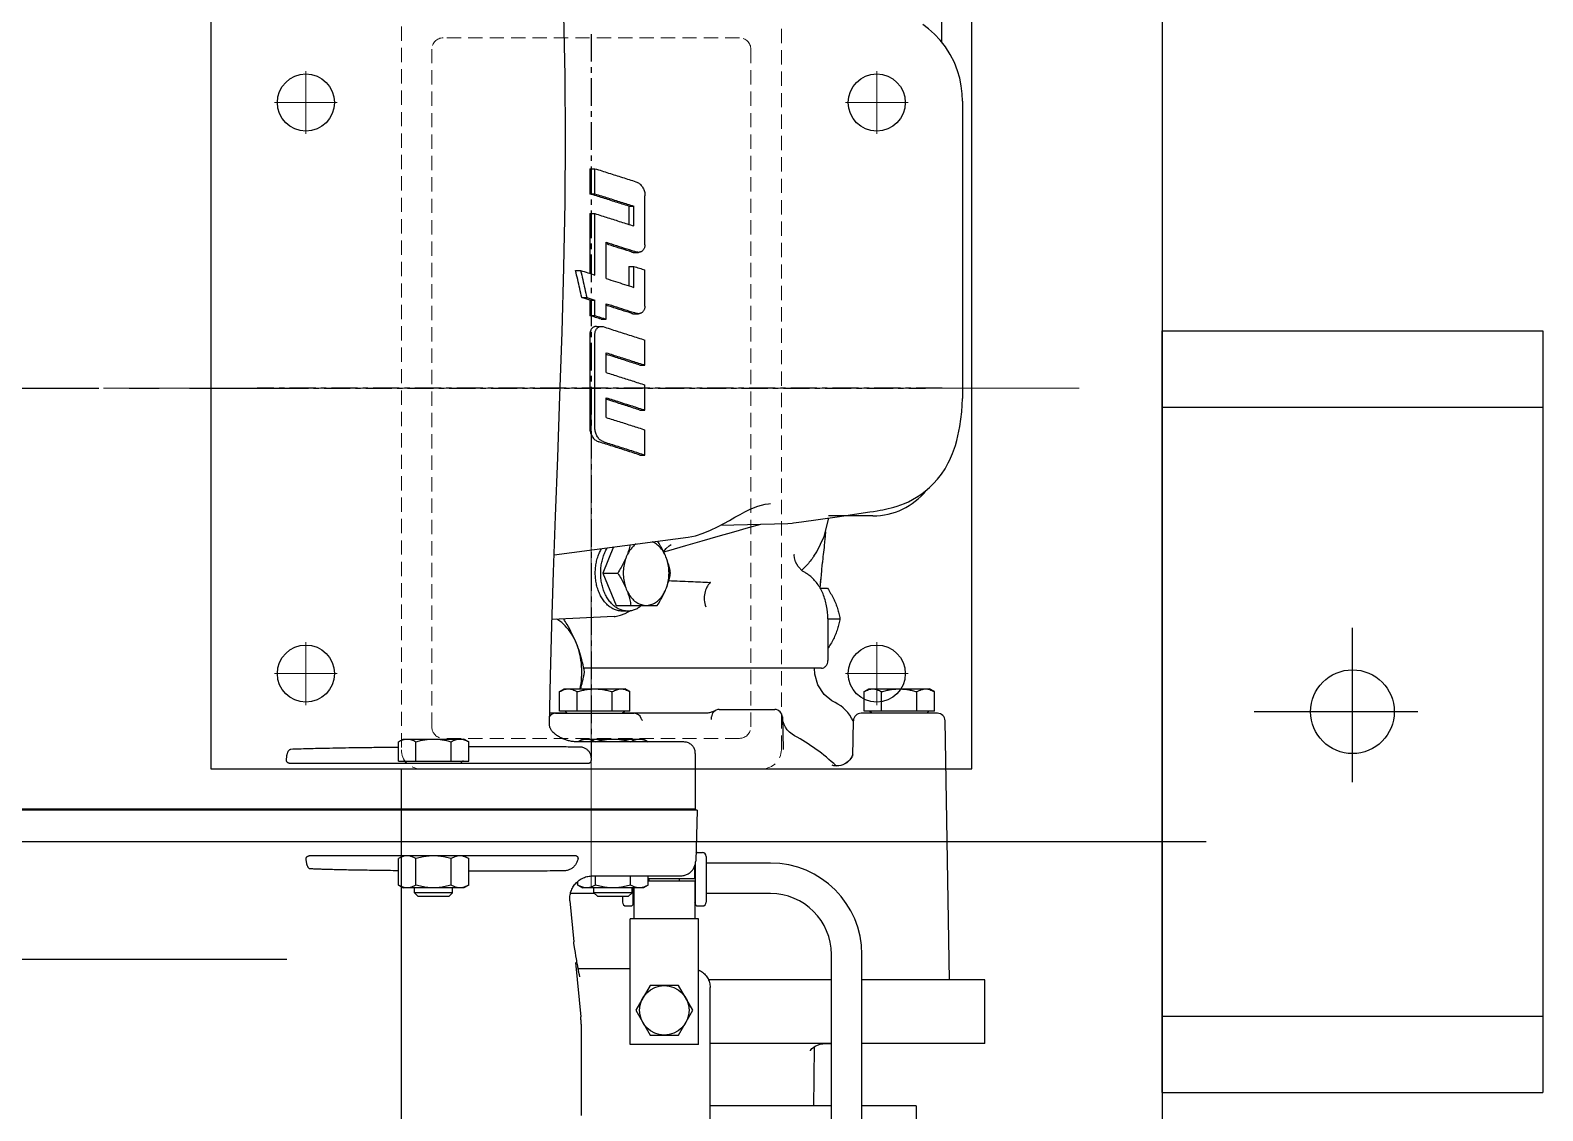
# Model space of a CAD drawing. Header units: millimetres. Extents: x 156850 to 204135, y 56350 to 74150.
# Drawn here: x 175252.6 to 175650, y 60192.3 to 60476.1 of the extents above; entities that cross this region are included whole.
import ezdxf

# ---------------------------------------------------------------- set-up
doc = ezdxf.new("R2010")
doc.units = ezdxf.units.MM
doc.header["$LTSCALE"] = 150
doc.linetypes.add('X-2F-PLAN$0$CENTER', pattern=[2, 1.25, -0.25, 0.25, -0.25])
doc.linetypes.add('X-2F-PLAN$0$DASHED2', pattern=[0.375, 0.25, -0.125])
doc.layers.add('-----33 Equipment', color=5, linetype='Continuous')

# ---------------------------------------------------------------- blocks, each defined once
blk = doc.blocks.new('X-2F-PLAN$0$A$C73FA2420')
at = {"color": 0}
blk.add_line((508.73, 1599.81), (508.73, 76.75), dxfattribs=at)
at = {"color": 0, "linetype": 'Continuous'}
for p, q in [((516.93, 210.5), (516.93, 431.4)), ((517.23, 210.95), (517.23, 430.95)), ((529.99, 318.37), (530.03, 318.37)), ((529.23, 238.93), (529.23, 317.51)), ((504.93, 242.3), (504.93, 312.43)), ((497.25, 288.98), (496.53, 287.74)), ((496.53, 271.74), (496.53, 287.74)), ((497.25, 288.98), (504.22, 288.98)), ((504.93, 287.74), (504.22, 288.98)), ((529.83, 288.98), (529.83, 270.5)), ((529.83, 288.98), (534.92, 288.98)), ((534.92, 288.98), (535.63, 287.74)), ((535.63, 287.74), (535.63, 271.74)), ((494.23, 283.74), (495.23, 284.74)), ((494.23, 275.74), (494.23, 283.74)), ((495.23, 274.74), (495.23, 284.74)), ((495.23, 284.74), (496.53, 284.74)), ((497.25, 284.36), (504.22, 284.36)), ((529.83, 284.36), (534.92, 284.36)), ((494.23, 275.74), (495.23, 274.74)), ((495.23, 274.74), (496.53, 274.74)), ((497.25, 275.12), (504.22, 275.12)), ((529.83, 275.12), (534.92, 275.12)), ((497.25, 270.5), (496.53, 271.74)), ((497.25, 270.5), (504.22, 270.5)), ((504.93, 271.74), (504.22, 270.5)), ((529.83, 270.5), (534.92, 270.5)), ((534.92, 270.5), (535.63, 271.74)), ((536.83, 247.65), (537.16, 248.08)), ((537.16, 248.08), (537.36, 248.3)), ((537.35, 248.3), (537.35, 248.3)), ((542.38, 247.69), (542.38, 227.06)), ((542.39, 244.59), (542.39, 249.2)), ((542.98, 228.14), (542.98, 246.62)), ((542.98, 246.62), (548.07, 246.62)), ((548.07, 246.62), (548.78, 245.38)), ((567.82, 232.27), (567, 248.61)), ((478.69, 242.32), (479.56, 242.46)), ((479.56, 242.46), (480.46, 242.6)), ((480.46, 242.6), (481.37, 242.75)), ((481.37, 242.75), (481.97, 242.85)), ((481.97, 242.85), (482.34, 242.89)), ((493.12, 243.91), (482.34, 242.89)), ((495.04, 237.39), (495.04, 243.78)), ((542.38, 244.59), (542.98, 245.19)), ((548.78, 245.38), (548.78, 229.38)), ((460.74, 240.98), (436.74, 240.98)), ((476.94, 242.41), (462.62, 241.06)), ((475.38, 241.74), (475.38, 228.1)), ((477.87, 242.18), (478.69, 242.32)), ((497.25, 241.82), (496.53, 240.58)), ((496.53, 224.58), (496.53, 240.58)), ((497.25, 241.82), (498.25, 241.82)), ((534.85, 213.95), (534.85, 241.69)), ((534.86, 241.82), (534.92, 241.82)), ((534.96, 241.75), (535.63, 240.58)), ((535.63, 240.58), (535.63, 224.58)), ((542.98, 242), (548.07, 242)), ((554.23, 177.84), (554.23, 240.28)), ((642.01, 238.66), (617.33, 238.66)), ((646.83, 238.66), (646.83, 237.33)), ((650.91, 238.66), (646.83, 238.66)), ((650.91, 238.66), (650.91, 237.33)), ((651.58, 240.78), (651.58, 239.46)), ((673.63, 238.66), (657.93, 238.66)), ((658.69, 242.41), (658.69, 241.08)), ((673.63, 238.66), (673.63, 237.33)), ((678.83, 238.66), (678.83, 237.33)), ((685.43, 238.66), (678.83, 238.66)), ((685.43, 238.66), (685.43, 237.33)), ((494.23, 236.58), (495.23, 237.58)), ((494.23, 228.58), (494.23, 236.58)), ((495.23, 227.58), (495.23, 237.58)), ((495.23, 237.58), (496.53, 237.58)), ((497.25, 237.2), (499.68, 237.2)), ((499.68, 237.94), (499.68, 214.84)), ((530.62, 238.36), (530.03, 238.36)), ((534.85, 237.2), (534.92, 237.2)), ((579.23, 235.23), (570.73, 231.76)), ((579.23, 235.23), (579.23, 231.35)), ((586.07, 232.44), (579.23, 235.23)), ((617.33, 237.33), (642.01, 237.33)), ((644.01, 236.96), (644.01, 235.64)), ((645.9, 235.69), (645.9, 234.37)), ((646.83, 237.33), (650.91, 237.33)), ((657.51, 237.33), (673.63, 237.33)), ((678.83, 237.33), (685.43, 237.33)), ((542.98, 232.76), (548.07, 232.76)), ((568.15, 230.65), (568.64, 229.36)), ((570.73, 231.76), (570.73, 220.94)), ((620.08, 234.37), (625.28, 234.37)), ((631.88, 234.37), (637.08, 234.37)), ((645.9, 234.37), (649.98, 234.37)), ((656.58, 234.37), (666.1, 234.37)), ((455.38, 210.1), (455.38, 228.1)), ((455.38, 228.1), (488.38, 228.1)), ((464.38, 226.61), (457.88, 222.86)), ((470.88, 222.86), (464.38, 226.61)), ((488.38, 210.1), (488.38, 228.1)), ((496.53, 227.1), (488.38, 227.1)), ((491.78, 229.1), (491.78, 227.85)), ((492.18, 227.25), (496.53, 227.25)), ((494.23, 230.1), (492.78, 230.1)), ((494.23, 228.58), (495.23, 227.58)), ((495.23, 227.58), (496.53, 227.58)), ((497.25, 227.96), (499.68, 227.96)), ((534.85, 227.96), (534.92, 227.96)), ((542.38, 230.16), (542.98, 229.56)), ((542.39, 208.51), (542.39, 230.16)), ((542.98, 228.14), (548.07, 228.14)), ((548.07, 228.14), (548.78, 229.38)), ((569.23, 228.75), (569.23, 230.17)), ((647.34, 227.19), (647.34, 225.91)), ((654.27, 227.12), (659.77, 227.12)), ((659.77, 228.45), (654.69, 228.45)), ((659.77, 228.45), (659.77, 227.12)), ((663.46, 227.19), (663.46, 225.91)), ((670.39, 227.12), (675.59, 227.12)), ((675.59, 228.45), (670.81, 228.45)), ((675.59, 228.45), (675.59, 227.12)), ((457.88, 222.86), (457.88, 215.35)), ((470.88, 215.35), (470.88, 222.86)), ((497.25, 223.34), (496.53, 224.58)), ((497.25, 223.34), (499.68, 223.34)), ((498.38, 223.34), (498.38, 211.1)), ((498.38, 223.1), (498.88, 223.1)), ((498.88, 211.1), (498.88, 223.34)), ((534.85, 223.34), (534.92, 223.34)), ((534.92, 223.34), (535.63, 224.58)), ((541.06, 225.18), (541.06, 225.18)), ((610.23, 225.51), (610.23, 224.19)), ((610.23, 224.19), (616.83, 224.19)), ((622.03, 225.51), (622.03, 224.19)), ((622.03, 224.19), (628.63, 224.19)), ((633.83, 225.51), (633.83, 224.19)), ((633.83, 224.19), (640.43, 224.19)), ((649.34, 224.19), (658.83, 224.19)), ((665.46, 224.19), (678.34, 224.19)), ((457.88, 215.35), (464.38, 211.6)), ((464.38, 211.6), (470.88, 215.35)), ((498.38, 215.1), (498.88, 215.1)), ((498.38, 211.1), (488.38, 211.1)), ((502.79, 210.95), (492.18, 210.95)), ((498.88, 211.1), (502.28, 211.1)), ((516.93, 210.5), (503.58, 210.85)), ((531.85, 210.95), (516.93, 210.95)), ((348.17, 207.08), (470.39, 207.08)), ((439.26, 175.19), (439.26, 207.08)), ((439.26, 207.08), (455.63, 207.08)), ((455.38, 210.1), (488.38, 210.1)), ((455.63, 175.19), (455.63, 207.08)), ((472.38, 175.19), (472.38, 207.5)), ((491.78, 210.35), (491.78, 209.1)), ((504.78, 208.1), (492.78, 208.1)), ((495.04, 191.19), (495.04, 208.1)), ((503.04, 191.19), (503.04, 208.1)), ((505.78, 210.35), (505.78, 209.1)), ((540.74, 206.7), (541.44, 206.68)), ((542.99, 205.87), (542.99, 205.87)), ((543.38, 204.68), (543.38, 190.08)), ((591.76, 204.37), (592.28, 186.68)), ((597.45, 191.23), (597.45, 191.23)), ((541.44, 188.08), (532.85, 187.85)), ((541.46, 188.08), (541.48, 188.08)), ((579.33, 182.13), (579.73, 182.76)), ((583.62, 179.81), (583.59, 179.84)), ((420.57, 175.19), (479.04, 175.19)), ((455.54, 177.44), (455.62, 175.19)), ((567.23, 176.13), (556.23, 176.13)), ((567.23, 176.13), (567.23, 172.94)), ((575.23, 178.23), (575.23, 176.21)), ((575.23, 178.13), (577.99, 177.91)), ((576.7, 178.05), (577.99, 177.91)), ((577.99, 177.91), (578.67, 177.84)), ((580.34, 177.67), (581.07, 177.6)), ((581.07, 177.6), (582.03, 177.51)), ((583, 177.39), (583.55, 177.32)), ((583.55, 177.32), (584.12, 177.26)), ((584.12, 177.26), (584.72, 177.19)), ((584.72, 177.19), (585.33, 177.12)), ((585.33, 177.12), (585.95, 177.05)), ((585.95, 177.05), (586.59, 176.99)), ((586.59, 176.99), (587.25, 176.92)), ((588.61, 176.79), (588.96, 176.76)), ((594.23, 164.28), (594.23, 175.92)), ((545.22, 174.24), (545.22, 174.24)), ((423.8, 167.19), (479.04, 167.19)), ((439.26, 152.93), (439.26, 167.19)), ((455.63, 134.88), (455.63, 167.19)), ((472.38, 134.88), (472.38, 167.19)), ((531.15, 169.57), (540.42, 169.41)), ((531.18, 169.57), (531.18, 169.57)), ((531.45, 169.61), (531.21, 169.7)), ((531.56, 169.57), (531.42, 169.61)), ((531.59, 169.57), (531.45, 169.61)), ((542.38, 147.34), (542.38, 167.41)), ((542.38, 164.59), (542.98, 165.19)), ((542.98, 148.14), (542.98, 166.62)), ((542.98, 166.62), (548.07, 166.62)), ((548.07, 166.62), (548.78, 165.38)), ((548.78, 165.38), (548.78, 149.38)), ((542.98, 162), (548.07, 162)), ((439.26, 152.93), (424.68, 152.93)), ((542.98, 152.76), (548.07, 152.76)), ((542.38, 150.16), (542.98, 149.56)), ((542.98, 148.14), (548.07, 148.14)), ((548.07, 148.14), (548.78, 149.38)), ((472.38, 144.16), (540.42, 145.34)), ((760.23, 146.28), (718.78, 146.28)), ((614.03, 142.25), (614.03, 142.25)), ((703.18, 140.77), (625.04, 140.77)), ((709.21, 141.47), (709.21, 141.47)), ((455.63, 134.88), (472.38, 134.88))]:
    blk.add_line(p, q, dxfattribs=at)
for points in [[(537.35, 248.3), (537.37, 248.32), (537.4, 248.35), (537.45, 248.4)], [(537.45, 248.4), (537.53, 248.47), (537.63, 248.56), (537.75, 248.66), (537.88, 248.75), (538.02, 248.84), (538.18, 248.93), (538.35, 249.01), (538.52, 249.08), (538.71, 249.14), (538.9, 249.19), (539.1, 249.23), (539.31, 249.25), (539.53, 249.26), (539.6, 249.26)], [(539.6, 249.26), (552.15, 249.01), (565.5, 248.66), (579.47, 248.22), (594.14, 247.7), (609.57, 247.12), (625.75, 246.52), (642.47, 245.96), (659.47, 245.49), (676.55, 245.16), (693.46, 245.04), (709.95, 245.15), (725.72, 245.51), (739.58, 246.05)], [(584.05, 248.05), (586.02, 232.83), (588.66, 212.84)], [(473.14, 241.27), (473.14, 241.27), (473.15, 241.28), (473.18, 241.28), (473.23, 241.3), (473.3, 241.32), (473.38, 241.34), (473.49, 241.36), (473.61, 241.39), (473.74, 241.42), (473.89, 241.45), (474.06, 241.49), (474.25, 241.52), (474.45, 241.57), (474.66, 241.61), (474.9, 241.65), (475.16, 241.7), (475.43, 241.75), (475.73, 241.81), (476.04, 241.86), (476.38, 241.92), (476.73, 241.98), (477.09, 242.05), (477.47, 242.11), (477.87, 242.18)], [(567.82, 232.27), (567.83, 232.04), (567.96, 231.27), (568.15, 230.65)], [(568.64, 229.36), (569, 228.56), (569.3, 228.06)], [(540.6, 224.94), (540.56, 224.87), (540.57, 224.88), (540.67, 224.97), (540.86, 225.09), (541.06, 225.18)], [(584.78, 219.26), (585.19, 217.88), (586.47, 213.47), (587.72, 209.16), (588.92, 204.95), (590.08, 200.86), (591.17, 196.98), (592.07, 193.71)], [(584.84, 219.28), (585.65, 218.59), (586.38, 217.81), (586.76, 217.32)], [(588.66, 212.84), (589.03, 210.94), (589.66, 208.91), (590.47, 206.93), (591.35, 205.13), (592.23, 203.5), (593.07, 202), (593.89, 200.57), (594.64, 199.21), (595.31, 197.94), (595.89, 196.76), (596.37, 195.64), (596.78, 194.56), (597.08, 193.55), (597.3, 192.6), (597.42, 191.75), (597.45, 191.23)], [(542.99, 205.92), (542.94, 206.02), (542.89, 206.14), (542.83, 206.28), (542.77, 206.44), (542.71, 206.61), (542.65, 206.8), (542.59, 207), (542.54, 207.21), (542.49, 207.42), (542.46, 207.64), (542.43, 207.86), (542.4, 208.08), (542.39, 208.3), (542.39, 208.51)], [(576.64, 207.03), (576.69, 206.98), (576.72, 206.99), (576.74, 207.01), (576.75, 207.05), (576.75, 207.11)], [(543.08, 205.74), (543.06, 205.78), (543.03, 205.84), (542.99, 205.92)], [(536.49, 184.91), (536.88, 185.54), (537.43, 186.21), (538.05, 186.78), (538.72, 187.24), (539.41, 187.6), (540.13, 187.85), (540.86, 188.01), (541.07, 188.04)], [(579.73, 182.76), (580.91, 183.95), (582.15, 184.63)], [(582.15, 184.63), (583.21, 184.9), (583.94, 184.94), (584.15, 184.93)], [(592.28, 186.68), (592.36, 185.49), (592.4, 185.17)], [(592.4, 185.17), (592.7, 183.04), (594.02, 173.7), (595.27, 165.06)], [(439.26, 179.82), (446.43, 179.69), (454.83, 179.64)], [(453.75, 180.71), (453.76, 180.71), (453.86, 180.65), (454.04, 180.52), (454.3, 180.3), (454.62, 179.94), (454.96, 179.45), (455.25, 178.83), (455.46, 178.13), (455.53, 177.47)], [(545.22, 174.24), (545.68, 175.07), (547.35, 177.08), (549.82, 178.74), (552.7, 179.56), (554.23, 179.62)], [(583.62, 179.81), (584.79, 179.05), (588.79, 177.13), (593.28, 175.98), (593.7, 175.95)], [(531.42, 169.61), (531.19, 169.7), (530.89, 169.85), (530.53, 170.06), (530.16, 170.36), (529.77, 170.73), (529.41, 171.18), (529.1, 171.68), (528.86, 172.21), (528.68, 172.75), (528.58, 173.26), (528.54, 173.75), (528.56, 174.18), (528.61, 174.55), (528.67, 174.81), (528.72, 174.98), (528.73, 175.02)], [(528.69, 174.82), (528.75, 174.99), (528.76, 175.02)], [(578.67, 177.84), (579.12, 177.79), (579.55, 177.75), (580.34, 177.67)], [(581.59, 177.56), (582.24, 177.48), (583, 177.39)], [(587.25, 176.92), (587.59, 176.89), (587.92, 176.85), (588.27, 176.82), (588.61, 176.79)], [(588.96, 176.76), (589.31, 176.73), (589.67, 176.7), (590.04, 176.66)], [(531.21, 169.7), (530.91, 169.85), (530.56, 170.07), (530.18, 170.36), (529.79, 170.74), (529.43, 171.18), (529.12, 171.69), (528.88, 172.22), (528.71, 172.75), (528.61, 173.27), (528.57, 173.76), (528.58, 174.02)], [(595.27, 165.06), (595.41, 164.09), (595.56, 163.19), (595.7, 162.39), (595.84, 161.65), (595.98, 160.95), (596.14, 160.25), (596.32, 159.53), (596.53, 158.75), (596.79, 157.91), (597.11, 156.99), (597.5, 156), (597.97, 154.96), (598.51, 153.89), (599.15, 152.8), (599.88, 151.69), (600.71, 150.57), (601.66, 149.45), (602.73, 148.35), (603.91, 147.29), (605.22, 146.28), (606.64, 145.34), (608.17, 144.48), (608.78, 144.18)], [(709.21, 141.47), (711.16, 142.03), (713.37, 142.89), (715.45, 143.95), (717.4, 145.19), (719.17, 146.59), (720.76, 148.09), (722.16, 149.67), (723.29, 151.17)], [(608.78, 144.18), (610.61, 143.39), (612.75, 142.63), (614.03, 142.25)], [(614.03, 142.25), (617.75, 141.42), (621.61, 140.91), (625.05, 140.77)], [(703.18, 140.77), (705.09, 140.84), (707.21, 141.08), (709.21, 141.47)]]:
    blk.add_lwpolyline(points, dxfattribs=at)
blk.add_circle((464.38, 219.1), 6.5, dxfattribs=at)
for centre, radius, start, end in [((529.23, 287.59), 0.6, 270, 0), ((529.23, 271.89), 0.6, 0, 90), ((540.38, 247.69), 2, 0, 49.7745), ((492.78, 229.1), 1, 90, 180), ((492.38, 227.85), 0.6, 180, 270), ((492.18, 226.65), 0.6, 49.4521, 90), ((540.38, 227.06), 2, 289.7239, 0), ((492.38, 210.35), 0.6, 90, 180), ((492.18, 211.55), 0.6, 270, 310.5479), ((505.18, 210.35), 0.6, 0, 47.8094), ((492.78, 209.1), 1, 180, 270), ((504.78, 209.1), 1, 270, 0), ((541.38, 204.68), 2, 0, 88.5), ((479.04, 191.19), 16, 270, 0), ((479.04, 191.19), 24, 270, 0), ((541.38, 190.08), 2, 271.5, 0), ((492.39, 208.47), 50, 316.3735, 331.8935), ((536.23, 178.62), 10, 294.4385, 333.9177), ((540.38, 167.41), 2, 360, 89), ((612.23, 164.28), 18, 180, 231.044), ((540.38, 147.34), 2, 270.997, 0.0093)]:
    blk.add_arc(centre, radius, start, end, dxfattribs=at)
for points, start_tangent, end_tangent in [([(529.23, 317.51), (529.25, 317.7), (529.31, 317.88), (529.4, 318.04), (529.53, 318.18), (529.67, 318.28), (529.82, 318.34), (529.99, 318.37)], (0, 1), (0.99796, 0.063847)), ([(530.03, 318.37), (530.42, 318.36), (530.81, 318.33), (531.18, 318.28), (531.51, 318.22), (531.81, 318.14), (532.08, 318.05), (532.32, 317.95), (532.54, 317.83), (532.72, 317.69), (532.86, 317.53), (532.95, 317.36), (532.99, 317.2)], (0.999983, -0.005846), (0.041072, -0.999156)), ([(532.99, 317.2), (533.06, 315.14), (533.14, 312.76), (533.21, 310.06), (533.27, 307.06), (533.33, 303.78), (533.39, 300.24), (533.44, 296.45), (533.49, 292.45), (533.52, 288.98)], (0.041072, -0.999156), (0.009268, -0.999957)), ([(501.03, 288.98), (501.04, 289.74), (501.07, 292.34), (501.1, 294.83), (501.14, 297.2), (501.17, 299.46), (501.21, 301.58), (501.25, 303.57), (501.29, 305.41), (501.34, 307.09), (501.38, 308.62), (501.43, 309.98), (501.48, 311.17), (501.53, 312.18)], (0.009786, 0.999952), (0.054884, 0.998493)), ([(501.53, 312.18), (501.56, 312.33), (501.65, 312.46), (501.78, 312.59), (501.95, 312.71), (502.16, 312.81), (502.42, 312.91), (502.71, 312.99), (503.03, 313.06), (503.37, 313.13), (503.75, 313.18), (504.13, 313.22)], (0.054884, 0.998493), (0.996081, 0.08845)), ([(504.13, 313.22), (504.26, 313.22), (504.38, 313.2), (504.49, 313.16), (504.6, 313.1), (504.69, 313.02), (504.78, 312.93), (504.84, 312.82), (504.89, 312.7), (504.92, 312.57), (504.93, 312.43)], (0.996081, 0.08845), (0, -1)), ([(496.53, 286.67), (496.62, 287.42), (496.68, 287.7)], (0, 1), (0.275516, 0.961296)), ([(497.25, 284.36), (496.86, 285.15), (496.62, 285.92), (496.53, 286.67)], (-0.5, 0.866025), (0, 1)), ([(496.68, 287.7), (496.86, 288.19), (497.25, 288.98)], (0.275516, 0.961296), (0.5, 0.866025)), ([(504.78, 287.7), (504.61, 288.19), (504.22, 288.98)], (-0.275516, 0.961296), (-0.5, 0.866025)), ([(504.22, 284.36), (504.61, 285.15), (504.85, 285.92), (504.93, 286.67)], (0.5, 0.866025), (0, 1)), ([(504.93, 286.67), (504.85, 287.42), (504.78, 287.7)], (0, 1), (-0.275516, 0.961296)), ([(534.92, 288.98), (535.23, 288.39), (535.45, 287.81)], (0.5, -0.866025), (0.300903, -0.953655)), ([(535.63, 286.67), (535.59, 286.1), (535.45, 285.53), (535.23, 284.95), (534.92, 284.36)], (0, -1), (-0.5, -0.866025)), ([(535.45, 287.81), (535.48, 287.71)], (0.300903, -0.953655), (0.277916, -0.960605)), ([(535.48, 287.71), (535.59, 287.24), (535.63, 286.67)], (0.277916, -0.960605), (0, -1)), ([(496.53, 279.74), (496.62, 281.25), (496.86, 282.78), (497.25, 284.36)], (0, 1), (0.27735, 0.960769)), ([(504.93, 279.74), (504.85, 281.25), (504.61, 282.78), (504.22, 284.36)], (0, 1), (-0.27735, 0.960769)), ([(534.92, 284.36), (535.23, 283.17), (535.45, 282.02), (535.59, 280.88), (535.63, 279.74)], (0.27735, -0.960769), (0, -1)), ([(497.25, 275.12), (496.86, 276.71), (496.62, 278.23), (496.53, 279.74)], (-0.27735, 0.960769), (0, 1)), ([(504.22, 275.12), (504.61, 276.71), (504.85, 278.23), (504.93, 279.74)], (0.27735, 0.960769), (0, 1)), ([(535.63, 279.74), (535.59, 278.61), (535.45, 277.47), (535.23, 276.31), (534.92, 275.12)], (0, -1), (-0.27735, -0.960769)), ([(496.53, 272.81), (496.62, 273.57), (496.86, 274.33), (497.25, 275.12)], (0, 1), (0.5, 0.866025)), ([(504.93, 272.81), (504.85, 273.57), (504.61, 274.33), (504.22, 275.12)], (0, 1), (-0.5, 0.866025)), ([(534.92, 275.12), (535.23, 274.53), (535.45, 273.95), (535.59, 273.38), (535.63, 272.81)], (0.5, -0.866025), (0, -1)), ([(497.25, 270.5), (496.86, 271.3), (496.62, 272.06), (496.53, 272.81)], (-0.5, 0.866025), (0, 1)), ([(500.99, 245.52), (500.97, 248.39), (500.95, 251.31), (500.94, 254.29), (500.93, 257.3), (500.93, 260.34), (500.92, 263.4), (500.92, 266.46), (500.93, 269.52), (500.93, 270.5)], (-0.007173, 0.999974), (0.002101, 0.999998)), ([(504.22, 270.5), (504.61, 271.3), (504.85, 272.06), (504.93, 272.81)], (0.5, 0.866025), (0, 1)), ([(533.63, 270.5), (533.64, 270.03), (533.65, 265.25), (533.65, 260.43), (533.65, 255.62), (533.64, 250.82), (533.63, 246.08), (533.6, 241.42)], (0.003073, -0.999995), (-0.005328, -0.999986)), ([(535.63, 272.81), (535.59, 272.25), (535.45, 271.68), (535.23, 271.1), (534.92, 270.5)], (0, -1), (-0.5, -0.866025)), ([(534.85, 241.69), (534.91, 242.73), (535.07, 243.76), (535.34, 244.77), (535.71, 245.74), (536.18, 246.67), (536.75, 247.55), (536.83, 247.65)], (0, 1), (0.596704, 0.802461)), ([(548.07, 246.62), (548.38, 246.01), (548.6, 245.44), (548.74, 244.87), (548.78, 244.31)], (0.5, -0.866025), (0, -1)), ([(560.73, 242.19), (563.26, 243.49), (565.37, 245.14), (566.94, 247.07), (567.09, 247.32)], (0.92582, 0.377964), (0.505007, 0.863115)), ([(493.12, 243.91), (493.74, 243.94), (494.37, 243.9), (494.98, 243.79), (495.58, 243.63), (496.16, 243.4), (496.72, 243.11), (497.24, 242.77), (497.72, 242.37), (498.16, 241.93), (498.55, 241.44), (498.89, 240.92), (499.17, 240.36), (499.39, 239.78), (499.55, 239.18), (499.65, 238.56), (499.68, 237.94)], (0.995592, 0.093788), (-0.000001, -1)), ([(504.13, 241.8), (503.71, 241.9), (503.31, 242.05), (502.92, 242.25), (502.55, 242.48), (502.21, 242.75), (501.91, 243.06), (501.64, 243.41), (501.42, 243.78), (501.24, 244.18), (501.1, 244.61), (501.02, 245.06), (500.99, 245.52)], (-0.980662, 0.195709), (-0.007173, 0.999974)), ([(548.78, 244.31), (548.74, 243.74), (548.6, 243.17), (548.38, 242.6), (548.07, 242)], (0, -1), (-0.5, -0.866025)), ([(560.73, 242.19), (563.2, 243.31), (565.71, 244.66), (567.16, 245.53)], (0.92582, 0.377964), (0.850907, 0.525316)), ([(460.74, 240.98), (461.37, 240.98), (462, 241.01), (462.62, 241.06)], (1, 0), (0.995595, 0.093756)), ([(496.53, 239.51), (496.62, 240.27), (496.68, 240.54)], (0, 1), (0.275516, 0.961296)), ([(497.25, 237.2), (496.86, 237.99), (496.62, 238.76), (496.53, 239.51)], (-0.5, 0.866025), (0, 1)), ([(496.68, 240.54), (496.86, 241.03), (497.25, 241.82)], (0.275516, 0.961296), (0.5, 0.866025)), ([(504.87, 242.07), (504.82, 242), (504.75, 241.93), (504.67, 241.87), (504.58, 241.83), (504.47, 241.8), (504.37, 241.78), (504.25, 241.78), (504.13, 241.8)], (-0.498651, -0.866803), (-0.980662, 0.195709)), ([(504.93, 242.3), (504.93, 242.22), (504.91, 242.14), (504.87, 242.07)], (0, -1), (-0.498651, -0.866803)), ([(530.03, 238.36), (529.88, 238.37), (529.74, 238.4), (529.6, 238.45), (529.48, 238.52), (529.38, 238.61), (529.3, 238.71), (529.25, 238.82), (529.23, 238.93)], (-1, 0), (0, 1)), ([(533.6, 241.42), (533.57, 241), (533.49, 240.58), (533.35, 240.17), (533.16, 239.81), (532.94, 239.49), (532.7, 239.21), (532.42, 238.97), (532.12, 238.77), (531.78, 238.6), (531.41, 238.47), (531.01, 238.39), (530.62, 238.36)], (-0.005328, -0.999986), (-1, 0)), ([(534.92, 241.82), (534.96, 241.74)], (0.5, -0.866025), (0.490341, -0.87153)), ([(535.63, 239.51), (535.59, 238.94), (535.45, 238.37), (535.23, 237.79), (534.92, 237.2)], (0, -1), (-0.5, -0.866025)), ([(534.96, 241.74), (535.23, 241.23), (535.45, 240.65)], (0.490341, -0.87153), (0.300903, -0.953655)), ([(535.45, 240.65), (535.48, 240.55)], (0.300903, -0.953655), (0.277916, -0.960605)), ([(535.48, 240.55), (535.59, 240.08), (535.63, 239.51)], (0.277916, -0.960605), (0, -1)), ([(548.07, 242), (548.38, 240.81), (548.6, 239.66), (548.74, 238.52), (548.78, 237.38)], (0.27735, -0.960769), (0, -1)), ([(548.78, 241.25), (551.67, 240.83), (554.8, 240.83), (557.87, 241.29), (560.73, 242.19)], (0.976664, -0.214773), (0.92582, 0.377964)), ([(548.78, 241.12), (550.71, 240.6), (553.23, 240.08)], (0.957672, -0.28786), (0.985438, -0.170033)), ([(553.23, 240.08), (555.76, 240.6), (558.27, 241.3), (560.73, 242.19)], (0.985438, 0.170033), (0.92582, 0.377964)), ([(617.33, 238.66), (616.78, 238.63), (616.24, 238.53), (615.73, 238.36), (615.25, 238.13), (614.81, 237.85), (614.42, 237.51), (614.1, 237.13), (613.84, 236.72), (613.66, 236.27)], (-1, 0), (-0.301634, -0.953424)), ([(644.01, 236.96), (644, 237.09), (643.95, 237.37), (643.84, 237.63), (643.69, 237.88), (643.48, 238.11), (643.24, 238.3), (642.96, 238.45), (642.66, 238.57), (642.34, 238.64), (642.01, 238.66)], (0.000012, 1), (-1, 0)), ([(645.9, 235.69), (646.37, 237.18), (646.83, 238.66)], (0.301821, 0.953365), (0.300867, 0.953666)), ([(650.91, 238.66), (651.25, 239.72), (651.58, 240.78)], (0.300867, 0.953666), (0.300189, 0.95388)), ([(651.58, 239.46), (651.25, 238.39), (650.91, 237.33)], (-0.300268, -0.953855), (-0.300944, -0.953642)), ([(651.58, 240.78), (653.95, 241.32), (656.32, 241.86), (658.69, 242.41)], (0.974949, 0.222426), (0.974858, 0.222827)), ([(658.69, 241.08), (656.32, 240.54), (653.95, 240), (651.58, 239.46)], (-0.974872, -0.222765), (-0.974963, -0.222365)), ([(658.69, 241.08), (658.1, 239.21), (657.51, 237.33)], (-0.299752, -0.954017), (-0.300944, -0.953642)), ([(675.59, 228.45), (676.67, 231.84), (677.75, 235.24), (678.83, 238.66)], (0.304184, 0.952613), (0.300867, 0.953666)), ([(496.53, 232.58), (496.62, 234.09), (496.86, 235.62), (497.25, 237.2)], (0, 1), (0.27735, 0.960769)), ([(534.92, 237.2), (535.23, 236.02), (535.45, 234.86), (535.59, 233.72), (535.63, 232.58)], (0.27735, -0.960769), (0, -1)), ([(548.78, 237.38), (548.74, 236.24), (548.6, 235.1), (548.38, 233.95), (548.07, 232.76)], (0, -1), (-0.27735, -0.960769)), ([(569.23, 230.17), (569.34, 231.17), (569.64, 232.16), (570.14, 233.1), (570.82, 233.99), (571.68, 234.8), (572.69, 235.51), (573.83, 236.11), (575.08, 236.6), (576.42, 236.95), (577.81, 237.16), (579.23, 237.24)], (0, 1), (1, 0)), ([(569.42, 230.11), (569.64, 230.74), (570.14, 231.69), (570.82, 232.57), (571.68, 233.38), (572.69, 234.1), (573.83, 234.7), (575.08, 235.18), (576.42, 235.54), (577.81, 235.75), (579.23, 235.82)], (0.266526, 0.963828), (1, 0)), ([(579.23, 237.24), (580.66, 237.16), (582.05, 236.95), (583.39, 236.6), (584.64, 236.11), (585.67, 235.58)], (1, 0), (0.859608, -0.510954)), ([(579.23, 235.82), (580.66, 235.75), (582.05, 235.54), (583.39, 235.18), (584.64, 234.7), (585.78, 234.1), (585.87, 234.04)], (1, 0), (0.847388, -0.530974)), ([(610.23, 225.51), (611.38, 229.09), (612.52, 232.67), (613.66, 236.27)], (0.305152, 0.952304), (0.301634, 0.953424)), ([(613.66, 234.95), (612.52, 231.35), (611.38, 227.76), (610.23, 224.19)], (-0.30171, -0.9534), (-0.30522, -0.952282)), ([(613.66, 234.95), (613.84, 235.39), (614.1, 235.81), (614.42, 236.19), (614.81, 236.52), (615.25, 236.81), (615.73, 237.03), (616.24, 237.2), (616.78, 237.3), (617.33, 237.33)], (0.30171, 0.9534), (1, 0)), ([(643.94, 235.2), (642.77, 231.52), (641.6, 227.85), (640.43, 224.19)], (-0.301629, -0.953425), (-0.30522, -0.952282)), ([(642.01, 237.33), (642.34, 237.31), (642.66, 237.24), (642.96, 237.13), (643.24, 236.97), (643.48, 236.78), (643.69, 236.56), (643.84, 236.31), (643.95, 236.04), (644, 235.76), (644.01, 235.64)], (1, 0), (-0.000012, -1)), ([(644.01, 235.64), (644, 235.48), (643.94, 235.2)], (-0.000012, -1), (-0.301629, -0.953425)), ([(646.83, 237.33), (646.37, 235.85), (645.9, 234.37)], (-0.300944, -0.953642), (-0.301897, -0.953341)), ([(673.63, 237.33), (672.55, 233.92), (671.47, 230.52), (670.39, 227.12)], (-0.300944, -0.953642), (-0.304254, -0.952591)), ([(678.83, 237.33), (677.75, 233.92), (676.67, 230.52), (675.59, 227.12)], (-0.300944, -0.953642), (-0.304254, -0.952591)), ([(685.43, 237.33), (684.29, 233.73), (683.15, 230.13), (682.01, 226.55)], (-0.300944, -0.953642), (-0.304442, -0.952531)), ([(497.25, 227.96), (496.86, 229.55), (496.62, 231.07), (496.53, 232.58)], (-0.27735, 0.960769), (0, 1)), ([(535.63, 232.58), (535.59, 231.45), (535.45, 230.31), (535.23, 229.15), (534.92, 227.96)], (0, -1), (-0.27735, -0.960769)), ([(548.07, 232.76), (548.38, 232.16), (548.6, 231.58), (548.74, 231.01), (548.78, 230.45)], (0.5, -0.866025), (0, -1)), ([(579.23, 231.35), (577.8, 230.48), (576.38, 229.71), (574.98, 229.08)], (-0.84076, -0.541408), (-0.92582, -0.377964)), ([(583.48, 229.08), (582.09, 229.71), (580.66, 230.48), (579.23, 231.35)], (-0.92582, 0.377964), (-0.84076, 0.541408)), ([(620.08, 234.37), (619, 230.96), (617.92, 227.57), (616.83, 224.19)], (-0.301897, -0.953341), (-0.30522, -0.952282)), ([(622.03, 225.51), (623.12, 228.9), (624.2, 232.29), (624.86, 234.37)], (0.305152, 0.952304), (0.30225, 0.953229)), ([(625.28, 234.37), (624.2, 230.96), (624.02, 230.42)], (-0.301897, -0.953341), (-0.303176, -0.952935)), ([(631.88, 234.37), (630.8, 230.96), (629.72, 227.57), (628.63, 224.19)], (-0.301897, -0.953341), (-0.30522, -0.952282)), ([(633.83, 225.51), (634.92, 228.9), (636, 232.29), (636.66, 234.37)], (0.305152, 0.952304), (0.30225, 0.953229)), ([(637.08, 234.37), (636, 230.96), (634.92, 227.57), (633.83, 224.19)], (-0.301897, -0.953341), (-0.30522, -0.952282)), ([(647.41, 227.62), (648.26, 230.3), (649.12, 233), (649.56, 234.37)], (0.304455, 0.952527), (0.30225, 0.953229)), ([(649.98, 234.37), (649.12, 231.67), (648.26, 228.98), (647.41, 226.3)], (-0.301897, -0.953341), (-0.304525, -0.952504)), ([(656.58, 234.37), (655.81, 231.95), (655.04, 229.53), (654.27, 227.12)], (-0.301897, -0.953341), (-0.304254, -0.952591)), ([(663.53, 227.62), (664.38, 230.3), (665.24, 233), (665.68, 234.37)], (0.304455, 0.952527), (0.30225, 0.953229)), ([(666.1, 234.37), (665.24, 231.67), (664.38, 228.98), (663.53, 226.3)], (-0.301897, -0.953341), (-0.304525, -0.952504)), ([(496.53, 225.65), (496.62, 226.41), (496.86, 227.17), (497.25, 227.96)], (0, 1), (0.5, 0.866025)), ([(534.92, 227.96), (535.23, 227.37), (535.45, 226.79), (535.59, 226.22), (535.63, 225.65)], (0.5, -0.866025), (0, -1)), ([(548.6, 229.32), (548.38, 228.74), (548.07, 228.14)], (-0.299934, -0.95396), (-0.5, -0.866025)), ([(548.63, 229.41), (548.6, 229.32)], (-0.277942, -0.960598), (-0.299934, -0.95396)), ([(548.78, 230.45), (548.74, 229.88), (548.63, 229.41)], (0, -1), (-0.277942, -0.960598)), ([(569.23, 228.75), (569.34, 229.76), (569.42, 230.11)], (0, 1), (0.266526, 0.963828)), ([(569.28, 228.05), (569.23, 228.75)], (-0.139017, 0.99029), (0, 1)), ([(570.73, 225.04), (570.14, 225.81), (569.64, 226.76), (569.34, 227.75), (569.28, 228.05)], (-0.657908, 0.753098), (-0.139017, 0.99029)), ([(574.98, 229.08), (573.59, 228.57), (572.16, 228.17), (570.73, 227.88)], (-0.92582, -0.377964), (-0.985438, -0.170033)), ([(574.98, 229.08), (573.55, 228.34), (572.36, 227.41), (571.47, 226.32), (570.92, 225.12), (570.73, 223.87)], (-0.92582, -0.377964), (0, -1)), ([(583.48, 229.08), (581.86, 229.59), (580.12, 229.85), (578.35, 229.85), (576.61, 229.59), (574.98, 229.08)], (-0.92582, 0.377964), (-0.92582, -0.377964)), ([(586.64, 228.09), (586.3, 228.17), (584.88, 228.57), (583.48, 229.08)], (-0.97615, 0.217096), (-0.92582, 0.377964)), ([(586.87, 226.51), (586.11, 227.41), (584.92, 228.34), (583.48, 229.08)], (-0.567531, 0.823352), (-0.92582, 0.377964)), ([(624.02, 230.42), (623.12, 227.57), (622.03, 224.19)], (-0.303176, -0.952935), (-0.30522, -0.952282)), ([(647.41, 227.62), (647.35, 227.35), (647.34, 227.19)], (-0.304455, -0.952527), (-0.000017, -1)), ([(659.77, 227.12), (659.3, 225.66), (658.83, 224.19)], (-0.304254, -0.952591), (-0.30522, -0.952282)), ([(663.53, 227.62), (663.47, 227.35), (663.46, 227.19)], (-0.304455, -0.952527), (-0.000017, -1)), ([(682.01, 226.55), (681.83, 226.11), (681.57, 225.7), (681.25, 225.32), (680.86, 224.99), (680.42, 224.71), (679.94, 224.49), (679.43, 224.32), (678.89, 224.22), (678.34, 224.19)], (-0.304442, -0.952531), (-1, 0)), ([(497.25, 223.34), (496.86, 224.14), (496.62, 224.9), (496.53, 225.65)], (-0.5, 0.866025), (0, 1)), ([(535.63, 225.65), (535.59, 225.09), (535.45, 224.52), (535.23, 223.94), (534.92, 223.34)], (0, -1), (-0.5, -0.866025)), ([(570.73, 223.87), (570.92, 222.62), (571.47, 221.43), (572.36, 220.34), (573.55, 219.41), (574.98, 218.67)], (0, -1), (0.92582, -0.377964)), ([(647.34, 225.86), (647.35, 226.02), (647.41, 226.3)], (0.000017, 1), (0.304525, 0.952504)), ([(649.34, 224.19), (649.01, 224.21), (648.69, 224.28), (648.38, 224.39), (648.11, 224.55), (647.86, 224.74), (647.66, 224.96), (647.5, 225.2), (647.4, 225.47), (647.35, 225.74), (647.34, 225.86)], (-1, 0), (0.000017, 1)), ([(663.46, 225.86), (663.47, 226.02), (663.53, 226.3)], (0.000017, 1), (0.304525, 0.952504)), ([(665.46, 224.19), (665.13, 224.21), (664.81, 224.28), (664.5, 224.39), (664.23, 224.55), (663.98, 224.74), (663.78, 224.96), (663.62, 225.2), (663.52, 225.47), (663.47, 225.74), (663.46, 225.86)], (-1, 0), (0.000017, 1)), ([(570.73, 220.94), (572.16, 220.06), (573.59, 219.3), (574.98, 218.67)], (0.84076, -0.541408), (0.92582, -0.377964)), ([(574.98, 218.67), (576.38, 218.16), (577.8, 217.76), (579.23, 217.47)], (0.92582, -0.377964), (0.985438, -0.170033)), ([(574.98, 218.67), (576.61, 218.16), (578.35, 217.9), (580.12, 217.9), (581.86, 218.16), (583.48, 218.67)], (0.92582, -0.377964), (0.92582, 0.377964)), ([(579.23, 217.47), (580.66, 217.76), (582.09, 218.16), (583.48, 218.67)], (0.985438, 0.170033), (0.92582, 0.377964)), ([(583.48, 218.67), (584.92, 219.4), (586.11, 220.34), (587, 221.43), (587.44, 222.3)], (0.92582, 0.377964), (0.357253, 0.934008)), ([(583.48, 218.67), (584.88, 219.3), (586.3, 220.06), (587.6, 220.85)], (0.92582, 0.377964), (0.842883, 0.538097)), ([(499.68, 214.84), (499.71, 214.37), (499.8, 213.9), (499.94, 213.45), (500.13, 213.01), (500.37, 212.61), (500.66, 212.23), (500.99, 211.89), (501.36, 211.59), (501.76, 211.34), (502.19, 211.13), (502.64, 210.98), (503.11, 210.89), (503.58, 210.85)], (0, -1), (0.999657, -0.026177)), ([(577.23, 217.92), (577.01, 212.14), (576.75, 207.11)], (-0.032148, -0.999483), (-0.058011, -0.998316)), ([(531.85, 210.95), (532.31, 210.98), (532.76, 211.09), (533.19, 211.26), (533.59, 211.5), (533.96, 211.81), (534.27, 212.17), (534.52, 212.57), (534.7, 213.01), (534.82, 213.47), (534.85, 213.95)], (1, 0.000008), (0.000001, 1)), ([(474.98, 210.1), (474.71, 209.58), (474.35, 209.04), (473.92, 208.55), (473.43, 208.11), (472.89, 207.75), (472.3, 207.46), (471.68, 207.25), (471.04, 207.12), (470.39, 207.08)], (-0.39582, -0.918328), (-1, 0)), ([(576.64, 207.03), (575.49, 207.95), (573.94, 208.49), (572.15, 208.59), (570.32, 208.23)], (-0.643527, 0.765424), (-0.952267, -0.305266)), ([(580.05, 182.89), (579.96, 182.99)], (-0.681881, 0.731463), (-0.67738, 0.735634)), ([(583.59, 179.84), (582.36, 180.75), (580.05, 182.89)], (-0.822192, 0.56921), (-0.681881, 0.731463)), ([(567.23, 176.13), (570.61, 176.46), (573.76, 177.4), (576.46, 178.92), (578.52, 180.9)], (1, 0), (0.615631, 0.788035)), ([(578.52, 180.9), (579.09, 181.71)], (0.615631, 0.788035), (0.524249, 0.851565)), ([(579.09, 181.71), (579.33, 182.13)], (0.524249, 0.851565), (0.47392, 0.880568)), ([(554.23, 177.84), (554.37, 177.21), (554.79, 176.65), (555.45, 176.26), (556.23, 176.13)], (0, -1), (1, 0)), ([(563.23, 174.07), (561.92, 174.67), (560.58, 175.39), (559.36, 176.13)], (-0.92582, 0.377964), (-0.842893, 0.538081)), ([(575.23, 176.21), (573.89, 175.39), (572.55, 174.67), (571.23, 174.07)], (-0.84076, -0.541408), (-0.92582, -0.377964)), ([(567.23, 172.94), (565.89, 173.22), (564.55, 173.59), (563.23, 174.07)], (-0.985438, 0.170033), (-0.92582, 0.377964)), ([(571.23, 174.07), (569.92, 173.59), (568.58, 173.22), (567.23, 172.94)], (-0.92582, -0.377964), (-0.985438, -0.170033)), ([(548.07, 166.62), (548.38, 166.01), (548.6, 165.44), (548.74, 164.87), (548.78, 164.31)], (0.5, -0.866025), (0, -1)), ([(548.78, 164.31), (548.74, 163.74), (548.6, 163.17), (548.38, 162.6), (548.07, 162)], (0, -1), (-0.5, -0.866025)), ([(548.07, 162), (548.38, 160.81), (548.6, 159.66), (548.74, 158.52), (548.78, 157.38)], (0.27735, -0.960769), (0, -1)), ([(548.78, 157.38), (548.74, 156.24), (548.6, 155.1), (548.38, 153.95), (548.07, 152.76)], (0, -1), (-0.27735, -0.960769)), ([(548.07, 152.76), (548.38, 152.16), (548.6, 151.58), (548.74, 151.01), (548.78, 150.45)], (0.5, -0.866025), (0, -1)), ([(548.6, 149.32), (548.38, 148.74), (548.07, 148.14)], (-0.299934, -0.95396), (-0.5, -0.866025)), ([(548.63, 149.41), (548.6, 149.32)], (-0.277942, -0.960598), (-0.299934, -0.95396)), ([(548.78, 150.45), (548.74, 149.88), (548.63, 149.41)], (0, -1), (-0.277942, -0.960598))]:
    blk.add_spline(points, degree=3, dxfattribs=dict(at, start_tangent=start_tangent, end_tangent=end_tangent))
blk = doc.blocks.new('X-2F-PLAN$0$zw$C47F')
at = {"layer": '-----33 Equipment'}
for p, q in [((3375.86, 2206.3), (3375.86, 1166.3)), ((3425.86, 1136.3), (159.78, 1136.3)), ((6141.06, 936.3), (159.78, 936.3)), ((3340.86, 936.3), (3540.86, 936.3)), ((3340.86, 936.3), (3340.86, 836.3)), ((3360.86, 936.3), (3360.86, 836.3)), ((3520.86, 936.3), (3520.86, 836.3)), ((3540.86, 936.3), (3540.86, 836.3)), ((3440.86, 869.11), (3440.86, 912.16)), ((3422.34, 886.3), (3462.89, 886.3)), ((3540.86, 836.3), (3340.86, 836.3))]:
    blk.add_line(p, q, dxfattribs=at)
at = {"layer": '-----33 Equipment', "linetype": 'X-2F-PLAN$0$CENTER', "ltscale": 0.211328}
blk.add_line((3525.86, 2206.3), (3525.86, 1166.3), dxfattribs=at)
at = {"layer": '-----33 Equipment', "linetype": 'X-2F-PLAN$0$CENTER', "lineweight": 13, "ltscale": 19.304}
for p, q in [((3525.86, 958.15), (3525.86, 1214.45)), ((3525.86, 1086.3), (3394.69, 1086.3))]:
    blk.add_line(p, q, dxfattribs=at)
at = {"layer": '-----33 Equipment', "linetype": 'X-2F-PLAN$0$CENTER', "ltscale": 0.036579}
for p, q in [((3525.86, 1178.48), (3525.86, 998.46)), ((3525.86, 1178.48), (3525.86, 998.46)), ((3525.86, 994.11), (3525.86, 1174.13))]:
    blk.add_line(p, q, dxfattribs=at)
at = {"layer": '-----33 Equipment', "linetype": 'X-2F-PLAN$0$CENTER', "lineweight": 13, "ltscale": 1.524}
for p, q in [((3450.86, 1169.55), (3450.86, 1153.05)), ((3600.86, 1169.55), (3600.86, 1153.05)), ((3459.11, 1161.3), (3442.61, 1161.3)), ((3609.11, 1161.3), (3592.61, 1161.3)), ((3450.86, 1019.55), (3450.86, 1003.05)), ((3600.86, 1019.55), (3600.86, 1003.05)), ((3459.11, 1011.3), (3442.61, 1011.3)), ((3609.11, 1011.3), (3592.61, 1011.3))]:
    blk.add_line(p, q, dxfattribs=at)
at = {"layer": '-----33 Equipment', "linetype": 'X-2F-PLAN$0$DASHED2', "lineweight": 15, "ltscale": 0.1}
for p, q in [((3620.86, 1136.22), (3430.86, 1136.22)), ((3425.86, 1131.22), (3425.86, 1041.37)), ((3433.86, 1047.37), (3433.86, 1125.22)), ((3436.86, 1128.22), (3614.86, 1128.22)), ((3617.86, 1047.37), (3617.86, 1125.22)), ((3436.86, 1044.37), (3614.86, 1044.37)), ((3430.86, 1036.37), (3620.86, 1036.37))]:
    blk.add_line(p, q, dxfattribs=at)
at = {"layer": '-----33 Equipment', "linetype": 'X-2F-PLAN$0$CENTER', "ltscale": 0.038613}
blk.add_line((3618.84, 1086.3), (3428.82, 1086.3), dxfattribs=at)
blk.add_line((3618.84, 1086.3), (3428.82, 1086.3), dxfattribs=at)
at = {"layer": '-----33 Equipment'}
blk.add_lwpolyline([(3625.86, 1186.3), (3425.86, 1186.3), (3425.86, 986.3), (3625.86, 986.3)], close=True, dxfattribs=at)
for centre, radius in [((3450.86, 1161.3), 7.5), ((3600.86, 1161.3), 7.5), ((3450.86, 1011.3), 7.5), ((3600.86, 1011.3), 7.5), ((3440.86, 886.3), 11)]:
    blk.add_circle(centre, radius, dxfattribs=at)
at = {"layer": '-----33 Equipment', "linetype": 'X-2F-PLAN$0$DASHED2', "lineweight": 15, "ltscale": 0.1}
for centre, radius, start, end in [((3430.86, 1131.22), 5, 90, 180), ((3436.86, 1125.22), 3, 90, 180), ((3614.86, 1125.22), 3, 0, 90), ((3436.86, 1047.37), 3, 180, 270), ((3436.86, 1047.37), 3, 180, 270), ((3614.86, 1047.37), 3, 270, 0), ((3430.86, 1041.37), 5, 180, 270)]:
    blk.add_arc(centre, radius, start, end, dxfattribs=at)
at = {"layer": '-----33 Equipment'}
blk.add_blockref('X-2F-PLAN$0$A$C73FA2420', (2898.05, 848.02), dxfattribs=at)

msp = doc.modelspace()

# ---------------------------------------------------------------- block references
at = {"layer": '-----33 Equipment', "rotation": 90.00000000000001}
msp.add_blockref('X-2F-PLAN$0$zw$C47F', (176486.3, 56856.22), dxfattribs=at)

doc.saveas('drawing.dxf')
